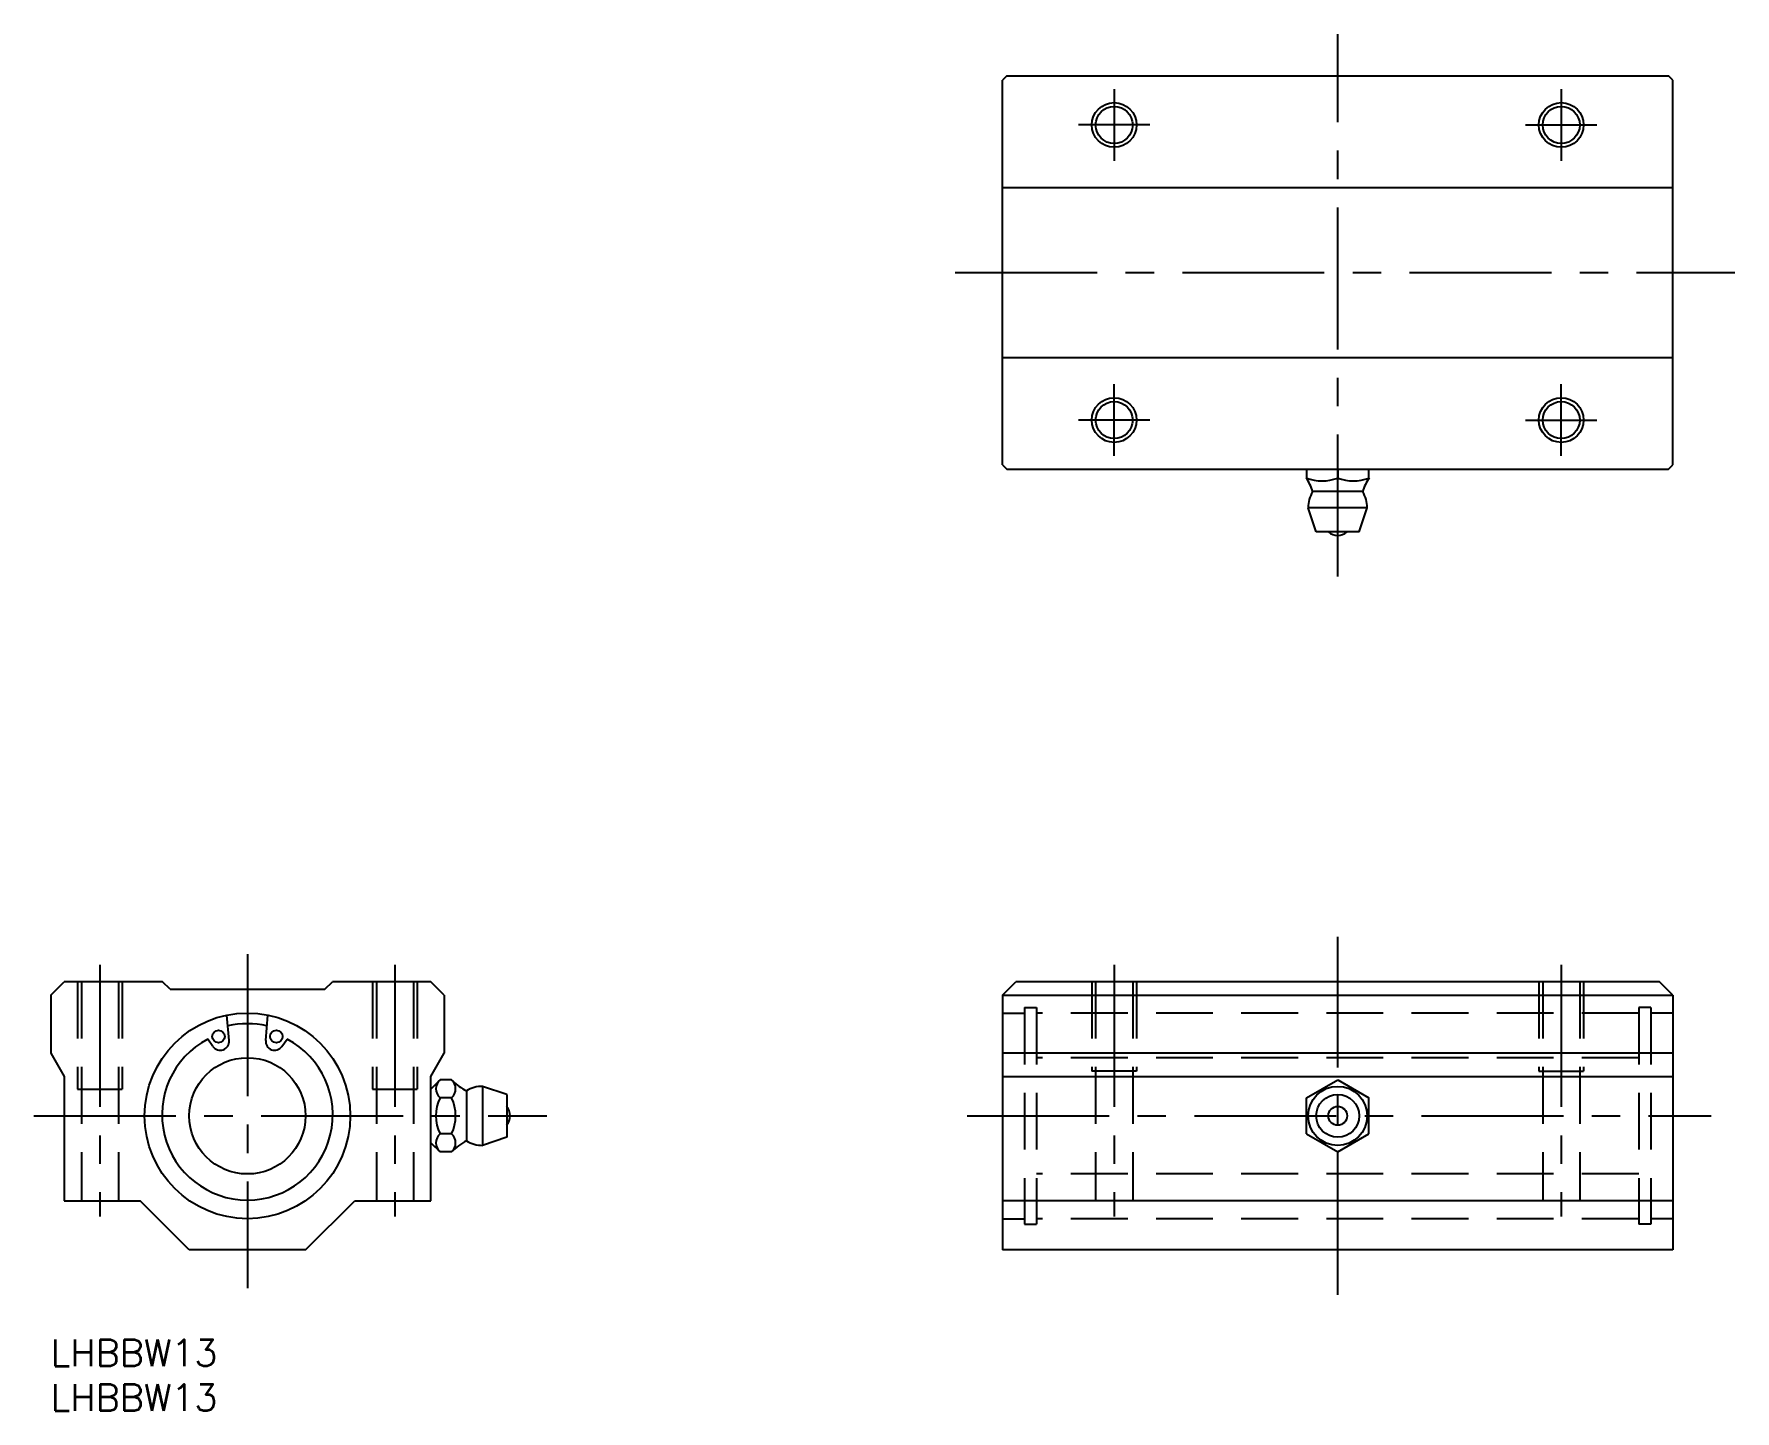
# Model space of a CAD drawing. Extents: x -2 to 188, y -8 to 146.
import ezdxf

# ---------------------------------------------------------------- set-up
doc = ezdxf.new("R2010")
doc.units = 0
doc.header["$LTSCALE"] = 0.5
doc.linetypes.add('CENTER', pattern=[50.8, 31.75, -6.35, 6.35, -6.35])
doc.linetypes.add('DASHED', pattern=[19.05, 12.7, -6.35])
for name, color, linetype in [('MSM_CENTER', 1, 'CENTER'), ('MSM_CONTINUOUS', 7, 'CONTINUOUS'), ('MSM_DASHED', 4, 'DASHED'), ('MSM_NARROW', 5, 'CONTINUOUS'), ('MSM_PART_NUMBER', 7, 'CONTINUOUS')]:
    doc.layers.add(name, color=color, linetype=linetype)
doc.styles.get("Standard").update_dxf_attribs({"font": 'txt.shx', "height": 3, "bigfont": 'bigfont.shx'})

# ---------------------------------------------------------------- blocks, each defined once
blk = doc.blocks.new('*U3')
at = {"layer": 'MSM_PART_NUMBER'}
blk.add_text('LHBBW13', height=3, dxfattribs=at).set_placement((0, -3))
blk = doc.blocks.new('*U4')
at = {"layer": 'MSM_PART_NUMBER'}
blk.add_text('LHBBW13', height=3, dxfattribs=at).set_placement((0, -8))

msp = doc.modelspace()

# ---------------------------------------------------------------- linework, layer by layer
at = {"layer": 'MSM_CENTER'}
for p, q in [((143.94, 85.3), (143.94, 145.97)), ((118.94, 139.8), (118.94, 131.8)), ((168.94, 139.8), (168.94, 131.8)), ((122.94, 135.8), (114.94, 135.8)), ((164.94, 135.8), (172.94, 135.8)), ((101.17, 119.3), (188.37, 119.3)), ((118.94, 98.8), (118.94, 106.8)), ((168.94, 98.8), (168.94, 106.8)), ((122.94, 102.8), (114.94, 102.8)), ((164.94, 102.8), (172.94, 102.8)), ((143.94, 5), (143.94, 45)), ((5.5, 41.87), (5.5, 13.73)), ((22, 43.07), (22, 5.73)), ((38.5, 41.87), (38.5, 13.73)), ((118.94, 41.87), (118.94, 13.73)), ((168.94, 41.87), (168.94, 13.73)), ((-1.87, 25), (55.5, 25)), ((102.51, 25), (185.71, 25))]:
    msp.add_line(p, q, dxfattribs=at)
at = {"layer": 'MSM_CONTINUOUS'}
for p, q in [((106.94, 141.3), (106.44, 140.8)), ((106.44, 97.8), (106.44, 140.8)), ((106.94, 141.3), (180.94, 141.3)), ((125.94, 141.3), (125.94, 141.3)), ((181.44, 140.8), (180.94, 141.3)), ((181.44, 97.8), (181.44, 140.8)), ((106.44, 128.8), (181.44, 128.8)), ((106.44, 109.8), (181.44, 109.8)), ((106.44, 97.8), (106.94, 97.3)), ((106.94, 97.3), (180.94, 97.3)), ((140.44, 97.3), (140.44, 96.32)), ((143.94, 97.3), (143.94, 96.32)), ((147.44, 96.32), (147.44, 97.3)), ((180.94, 97.3), (181.44, 97.8)), ((146.74, 94.8), (141.14, 94.8)), ((147.24, 93), (140.64, 93)), ((141.54, 90.3), (140.64, 93)), ((146.34, 90.3), (147.24, 93)), ((146.34, 90.3), (141.54, 90.3)), ((0, 38.5), (1.5, 40)), ((12.5, 40), (1.5, 40)), ((13.35, 39.15), (12.5, 40)), ((30.65, 39.15), (31.5, 40)), ((42.5, 40), (31.5, 40)), ((44, 38.5), (42.5, 40)), ((106.44, 38.5), (107.94, 40)), ((179.94, 40), (107.94, 40)), ((181.44, 38.5), (179.94, 40)), ((0, 38.5), (0, 32)), ((13.35, 39.15), (30.65, 39.15)), ((44, 38.5), (44, 32)), ((106.44, 38.5), (181.44, 38.5)), ((106.44, 38.5), (106.44, 10)), ((181.44, 38.5), (181.44, 10)), ((19.95, 33.43), (19.7, 36.27)), ((24.05, 33.43), (24.3, 36.27)), ((18.14, 32.77), (17.56, 33.59)), ((25.86, 32.77), (26.44, 33.59)), ((0, 32), (1.5, 29.4)), ((42.5, 29.4), (44, 32)), ((181.44, 32), (106.44, 32)), ((1.5, 29.4), (1.5, 15.5)), ((42.5, 15.5), (42.5, 29.4)), ((43.54, 29.04), (42.5, 28)), ((44.84, 29.04), (43.54, 29.04)), ((106.44, 29.4), (181.44, 29.4)), ((140.44, 27.02), (143.94, 29.04)), ((143.94, 29.04), (147.44, 27.02)), ((44.84, 27.02), (43.54, 27.02)), ((46.5, 27.8), (46.5, 22.2)), ((48.3, 28.3), (48.3, 21.7)), ((51, 27.4), (48.3, 28.3)), ((51, 27.4), (51, 22.6)), ((140.44, 22.98), (140.44, 27.02)), ((147.44, 22.98), (147.44, 27.02)), ((44.84, 22.98), (43.54, 22.98)), ((140.44, 22.98), (143.94, 20.96)), ((143.94, 20.96), (147.44, 22.98)), ((42.5, 22), (43.54, 20.96)), ((44.84, 20.96), (43.54, 20.96)), ((51, 22.6), (48.3, 21.7)), ((1.5, 15.5), (10, 15.5)), ((15.5, 10), (10, 15.5)), ((28.5, 10), (34, 15.5)), ((34, 15.5), (42.5, 15.5)), ((181.44, 15.5), (106.44, 15.5)), ((28.5, 10), (15.5, 10)), ((181.44, 10), (106.44, 10))]:
    msp.add_line(p, q, dxfattribs=at)
for centre, radius in [((118.94, 135.8), 2.07), ((168.94, 135.8), 2.07), ((118.94, 102.8), 2.07), ((168.94, 102.8), 2.07), ((22, 25), 11.5), ((18.76, 33.88), 0.7), ((25.24, 33.88), 0.7), ((22, 25), 6.5), ((143.94, 25), 3.3), ((143.94, 25), 2.4), ((143.94, 25), 1.05)]:
    msp.add_circle(centre, radius, dxfattribs=at)
for centre, radius, start, end in [((142.19, 101.06), 5.06, 249.7455, 290.2545), ((135.39, 93.08), 6, 16.69, 32.7323), ((145.69, 101.06), 5.06, 249.7455, 290.2545), ((152.49, 93.08), 6, 147.2677, 163.31), ((144.13, 93), 3.49, 148.9518, 180), ((143.75, 93), 3.49, 0, 31.0482), ((143.94, 91.48), 1.57, 228.2478, 311.7522), ((22, 25), 10.3, 77.7234, 102.2766), ((22, 25.13), 9.55, 117.6786, 62.3214), ((18.96, 33.34), 1, 215.0249, 4.9871), ((25.04, 33.34), 1, 175.0129, 324.9751), ((44.45, 28.03), 1.36, 131.985, 228.0149), ((43.93, 28.03), 1.36, 311.9851, 48.015), ((49.21, 33.15), 6, 225.0047, 243.126), ((47.85, 25), 4.76, 154.8911, 205.1089), ((40.53, 25), 4.76, 334.8911, 25.1089), ((48.3, 24.81), 3.49, 90, 121.0482), ((49.82, 25), 1.57, 318.2478, 41.7522), ((44.45, 21.97), 1.36, 131.9851, 228.0149), ((43.93, 21.97), 1.36, 311.9851, 48.0149), ((49.21, 16.85), 6, 116.874, 136.757), ((48.3, 25.19), 3.49, 238.9518, 270)]:
    msp.add_arc(centre, radius, start, end, dxfattribs=at)
at = {"layer": 'MSM_DASHED'}
for p, q in [((3, 40), (3, 28)), ((3.43, 40), (3.43, 15.5)), ((7.57, 40), (7.57, 15.5)), ((8, 40), (8, 28)), ((36, 40), (36, 28)), ((36.43, 40), (36.43, 15.5)), ((40.57, 40), (40.57, 15.5)), ((41, 40), (41, 28)), ((116.44, 40), (116.44, 30)), ((116.87, 40), (116.87, 15.5)), ((121.01, 40), (121.01, 15.5)), ((121.44, 40), (121.44, 30)), ((166.44, 40), (166.44, 30)), ((166.87, 40), (166.87, 15.5)), ((171.01, 40), (171.01, 15.5)), ((171.44, 40), (171.44, 30)), ((106.44, 36.5), (108.92, 36.5)), ((108.92, 37.1), (108.92, 12.9)), ((108.92, 37.1), (110.27, 37.1)), ((110.27, 37.1), (110.27, 12.9)), ((177.61, 36.5), (110.27, 36.5)), ((177.61, 37.1), (177.61, 12.9)), ((178.96, 37.1), (177.61, 37.1)), ((178.96, 37.1), (178.96, 12.9)), ((181.44, 36.5), (178.96, 36.5)), ((177.61, 31.5), (110.27, 31.5)), ((121.44, 30), (116.44, 30)), ((166.44, 30), (171.44, 30)), ((3, 28), (8, 28)), ((36, 28), (41, 28)), ((177.61, 18.5), (110.27, 18.5)), ((106.44, 13.5), (108.92, 13.5)), ((177.61, 13.5), (110.27, 13.5)), ((181.44, 13.5), (178.96, 13.5)), ((108.92, 12.9), (110.27, 12.9)), ((178.96, 12.9), (177.61, 12.9))]:
    msp.add_line(p, q, dxfattribs=at)
at = {"layer": 'MSM_NARROW'}
for centre in [(118.94, 135.8), (168.94, 135.8), (118.94, 102.8), (168.94, 102.8)]:
    msp.add_circle(centre, 2.5, dxfattribs=at)

# ---------------------------------------------------------------- block references
at = {"layer": 'MSM_CONTINUOUS'}
for name in ['*U3', '*U4']:
    msp.add_blockref(name, (0, 0), dxfattribs=at)

doc.saveas('drawing.dxf')
